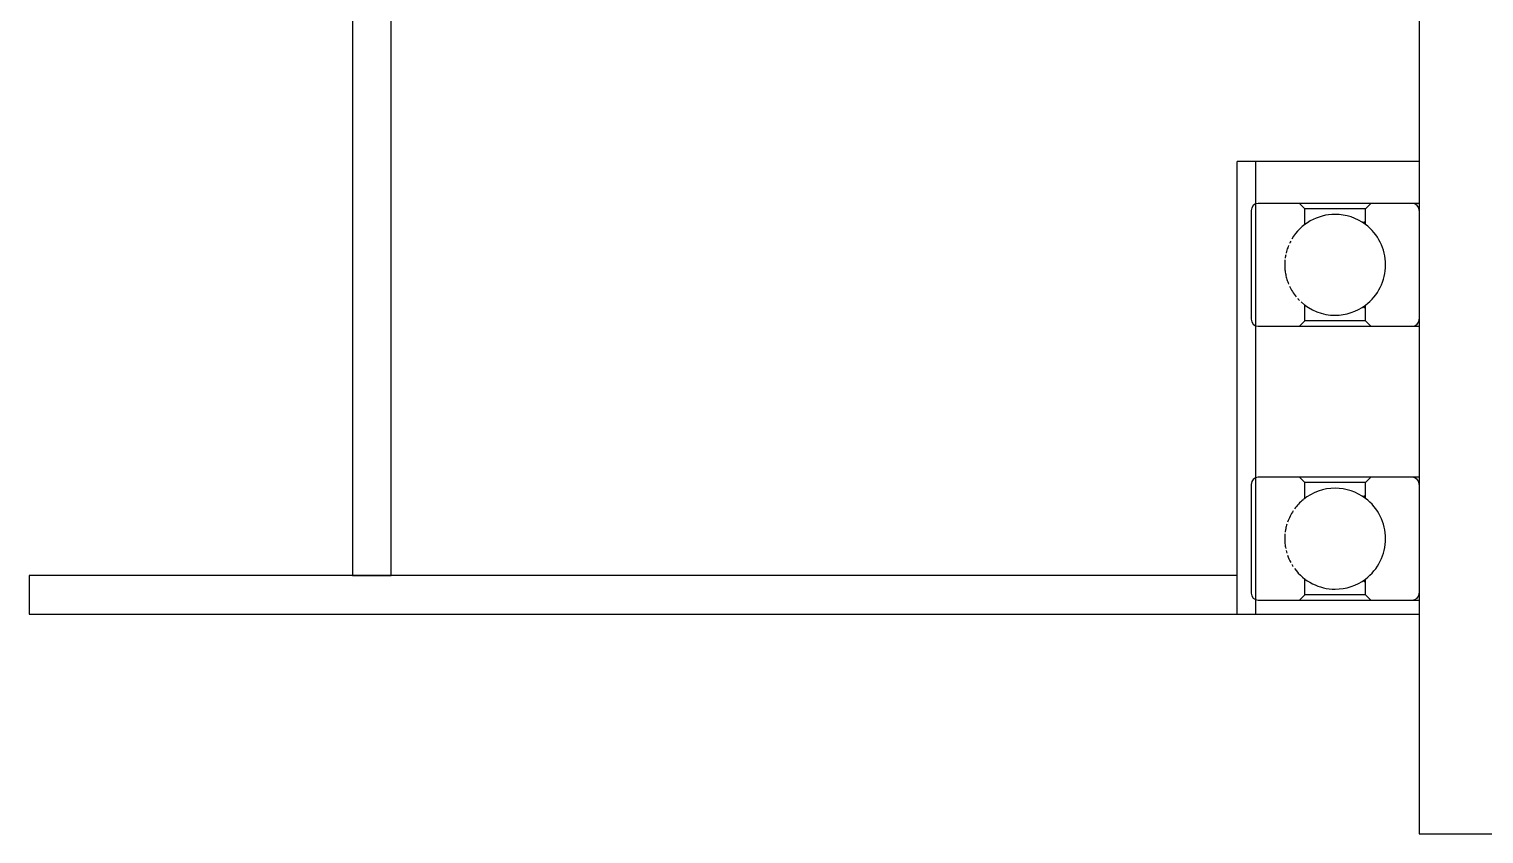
# Model space of a CAD drawing. Extents: x -3282 to 4846, y -1718 to 1845.
# Drawn here: x 4395.7 to 4620.7, y 725.9 to 850.3 of the extents above; entities that cross this region are included whole.
import ezdxf

# ---------------------------------------------------------------- set-up
doc = ezdxf.new("R2010")
doc.units = 0
doc.layers.get('0').update_dxf_attribs({"linetype": 'CONTINUOUS'})

msp = doc.modelspace()

# ---------------------------------------------------------------- linework, layer by layer
for p, q in [((4445.735918, 1015.826559), (4445.735918, 765.826559)), ((4445.735918, 1015.826559), (4445.735918, 765.826559)), ((4451.735918, 765.826559), (4451.735918, 1015.826559)), ((4610.735918, 875.86871), (4610.735918, 725.86871)), ((4585.385918, 829.826559), (4582.585918, 829.826559)), ((4584.735918, 822.268875), (4584.735918, 805.468875)), ((4592.230918, 823.368875), (4585.835918, 823.368875)), ((4604.899388, 823.368875), (4592.230918, 823.368875)), ((4593.055918, 822.543875), (4592.230918, 823.368875)), ((4602.415918, 822.543875), (4593.055918, 822.543875)), ((4593.055918, 820.108875), (4593.055918, 822.543875)), ((4602.415918, 822.543875), (4603.240918, 823.368875)), ((4602.415918, 820.108875), (4602.415918, 822.543875)), ((4609.635918, 823.368875), (4603.240918, 823.368875)), ((4610.735918, 823.368875), (4609.635918, 823.368875)), ((4610.735918, 822.268875), (4610.735918, 805.468875)), ((4593.071501, 820.108875), (4593.055918, 820.108875)), ((4593.071501, 807.628875), (4593.055918, 807.628875)), ((4593.055918, 805.193875), (4593.055918, 807.628875)), ((4602.415918, 805.193875), (4602.415918, 807.628875)), ((4585.835918, 804.368875), (4592.230918, 804.368875)), ((4592.230918, 804.368875), (4593.055918, 805.193875)), ((4592.230918, 804.368875), (4603.240918, 804.368875)), ((4602.415918, 805.193875), (4593.055918, 805.193875)), ((4603.240918, 804.368875), (4602.415918, 805.193875)), ((4603.240918, 804.368875), (4609.635918, 804.368875)), ((4609.635918, 804.368875), (4610.735918, 804.368875)), ((4592.230918, 781.015386), (4585.835918, 781.015386)), ((4603.240918, 781.015386), (4592.230918, 781.015386)), ((4593.055918, 780.190386), (4592.230918, 781.015386)), ((4602.415918, 780.190386), (4603.240918, 781.015386)), ((4609.635918, 781.015386), (4603.240918, 781.015386)), ((4610.735918, 781.015386), (4609.635918, 781.015386)), ((4610.11388, 781.015386), (4609.849201, 781.015386)), ((4584.735918, 779.915386), (4584.735918, 763.115386)), ((4602.415918, 780.190386), (4593.055918, 780.190386)), ((4593.055918, 777.755386), (4593.055918, 780.190386)), ((4602.415918, 777.755386), (4602.415918, 780.190386)), ((4610.735918, 779.915386), (4610.735918, 763.115386)), ((4593.071501, 777.755386), (4593.055918, 777.755386)), ((4395.735918, 765.826559), (4395.735918, 759.826559)), ((4582.585918, 765.826559), (4395.735918, 765.826559)), ((4445.735918, 765.826559), (4451.735918, 765.826559)), ((4582.585918, 759.826559), (4582.585918, 765.826559)), ((4593.071501, 765.275386), (4593.055918, 765.275386)), ((4593.055918, 762.840386), (4593.055918, 765.275386)), ((4602.415918, 762.840386), (4602.415918, 765.275386)), ((4592.230918, 762.015386), (4593.055918, 762.840386)), ((4602.415918, 762.840386), (4593.055918, 762.840386)), ((4603.240918, 762.015386), (4602.415918, 762.840386)), ((4585.835918, 762.015386), (4592.230918, 762.015386)), ((4592.230918, 762.015386), (4603.240918, 762.015386)), ((4603.240918, 762.015386), (4609.635918, 762.015386)), ((4609.635918, 762.015386), (4610.735918, 762.015386)), ((4395.735918, 759.826559), (4582.585918, 759.826559)), ((4582.585918, 759.826559), (4585.385918, 759.826559)), ((4610.735918, 725.86871), (4630.735918, 725.86871))]:
    msp.add_line(p, q)
at = {"color": 1}
for p, q in [((4582.585918, 759.826559), (4582.585918, 829.826559)), ((4585.385918, 829.826559), (4585.385918, 759.826559)), ((4610.735918, 829.826559), (4585.385918, 829.826559)), ((4585.385918, 759.826559), (4610.735918, 759.826559))]:
    msp.add_line(p, q, dxfattribs=at)
for centre, radius, start, end in [((4585.835918, 822.268875), 1.1, 90, 180), ((4597.735918, 813.868875), 7.8, 90, 149.406632), ((4597.735918, 813.868875), 7.8, 53.130102, 90), ((4609.635918, 822.268875), 1.1, 0, 90), ((4606.395652, 813.868875), 7.8, 120.719398, 123.719372), ((4597.735918, 813.868875), 7.8, 306.869898, 53.130102), ((4597.735918, 813.868875), 7.8, 157.564524, 163.125), ((4597.735918, 813.868875), 7.8, 151.955653, 155.072152), ((4597.735918, 813.868875), 7.8, 174.391132, 185.608868), ((4597.735918, 813.868875), 7.8, 168.782263, 172.522236), ((4597.735918, 813.868875), 7.8, 163.173394, 166.539259), ((4597.735918, 813.868875), 7.8, 185.625, 191.217737), ((4597.735918, 813.868875), 7.8, 191.25, 196.826606), ((4597.735918, 813.868875), 7.8, 196.875, 202.435476), ((4597.735918, 813.868875), 7.8, 204.927848, 219.262089), ((4597.735918, 813.868875), 7.8, 221.87905, 224.870961), ((4597.735918, 813.868875), 7.8, 227.509884, 270), ((4597.735918, 813.868875), 7.8, 270, 306.869898), ((4606.395652, 813.868875), 7.8, 236.280628, 239.280602), ((4585.835918, 805.468875), 1.1, 180, 270), ((4609.635918, 805.468875), 1.1, 270, 0), ((4585.835918, 779.915386), 1.1, 90, 180), ((4609.635918, 779.915386), 1.1, 0, 90), ((4597.735918, 771.515386), 7.8, 90, 129.161336), ((4597.735918, 771.515386), 7.8, 53.130102, 90), ((4597.735918, 771.515386), 7.8, 129.468026, 143.758557), ((4606.395652, 771.515386), 7.8, 120.719398, 123.719372), ((4597.735918, 771.515386), 7.8, 306.869898, 53.130102), ((4597.735918, 771.515386), 7.8, 146.346782, 160.77007), ((4597.735918, 771.515386), 7.8, 174.391132, 185.608868), ((4597.735918, 771.515386), 7.8, 168.782263, 172.522236), ((4597.735918, 771.515386), 7.8, 163.173394, 168.75), ((4597.735918, 771.515386), 7.8, 185.625, 191.217737), ((4597.735918, 771.515386), 7.8, 193.460741, 196.826606), ((4597.735918, 771.515386), 7.8, 199.22993, 208.044347), ((4597.735918, 771.515386), 7.8, 210.593368, 213.653218), ((4597.735918, 771.515386), 7.8, 216.241443, 270), ((4597.735918, 771.515386), 7.8, 270, 306.869898), ((4606.395652, 771.515386), 7.8, 236.280628, 239.280602), ((4585.835918, 763.115386), 1.1, 180, 270), ((4609.635918, 763.115386), 1.1, 270, 0)]:
    msp.add_arc(centre, radius, start, end)

doc.saveas('drawing.dxf')
